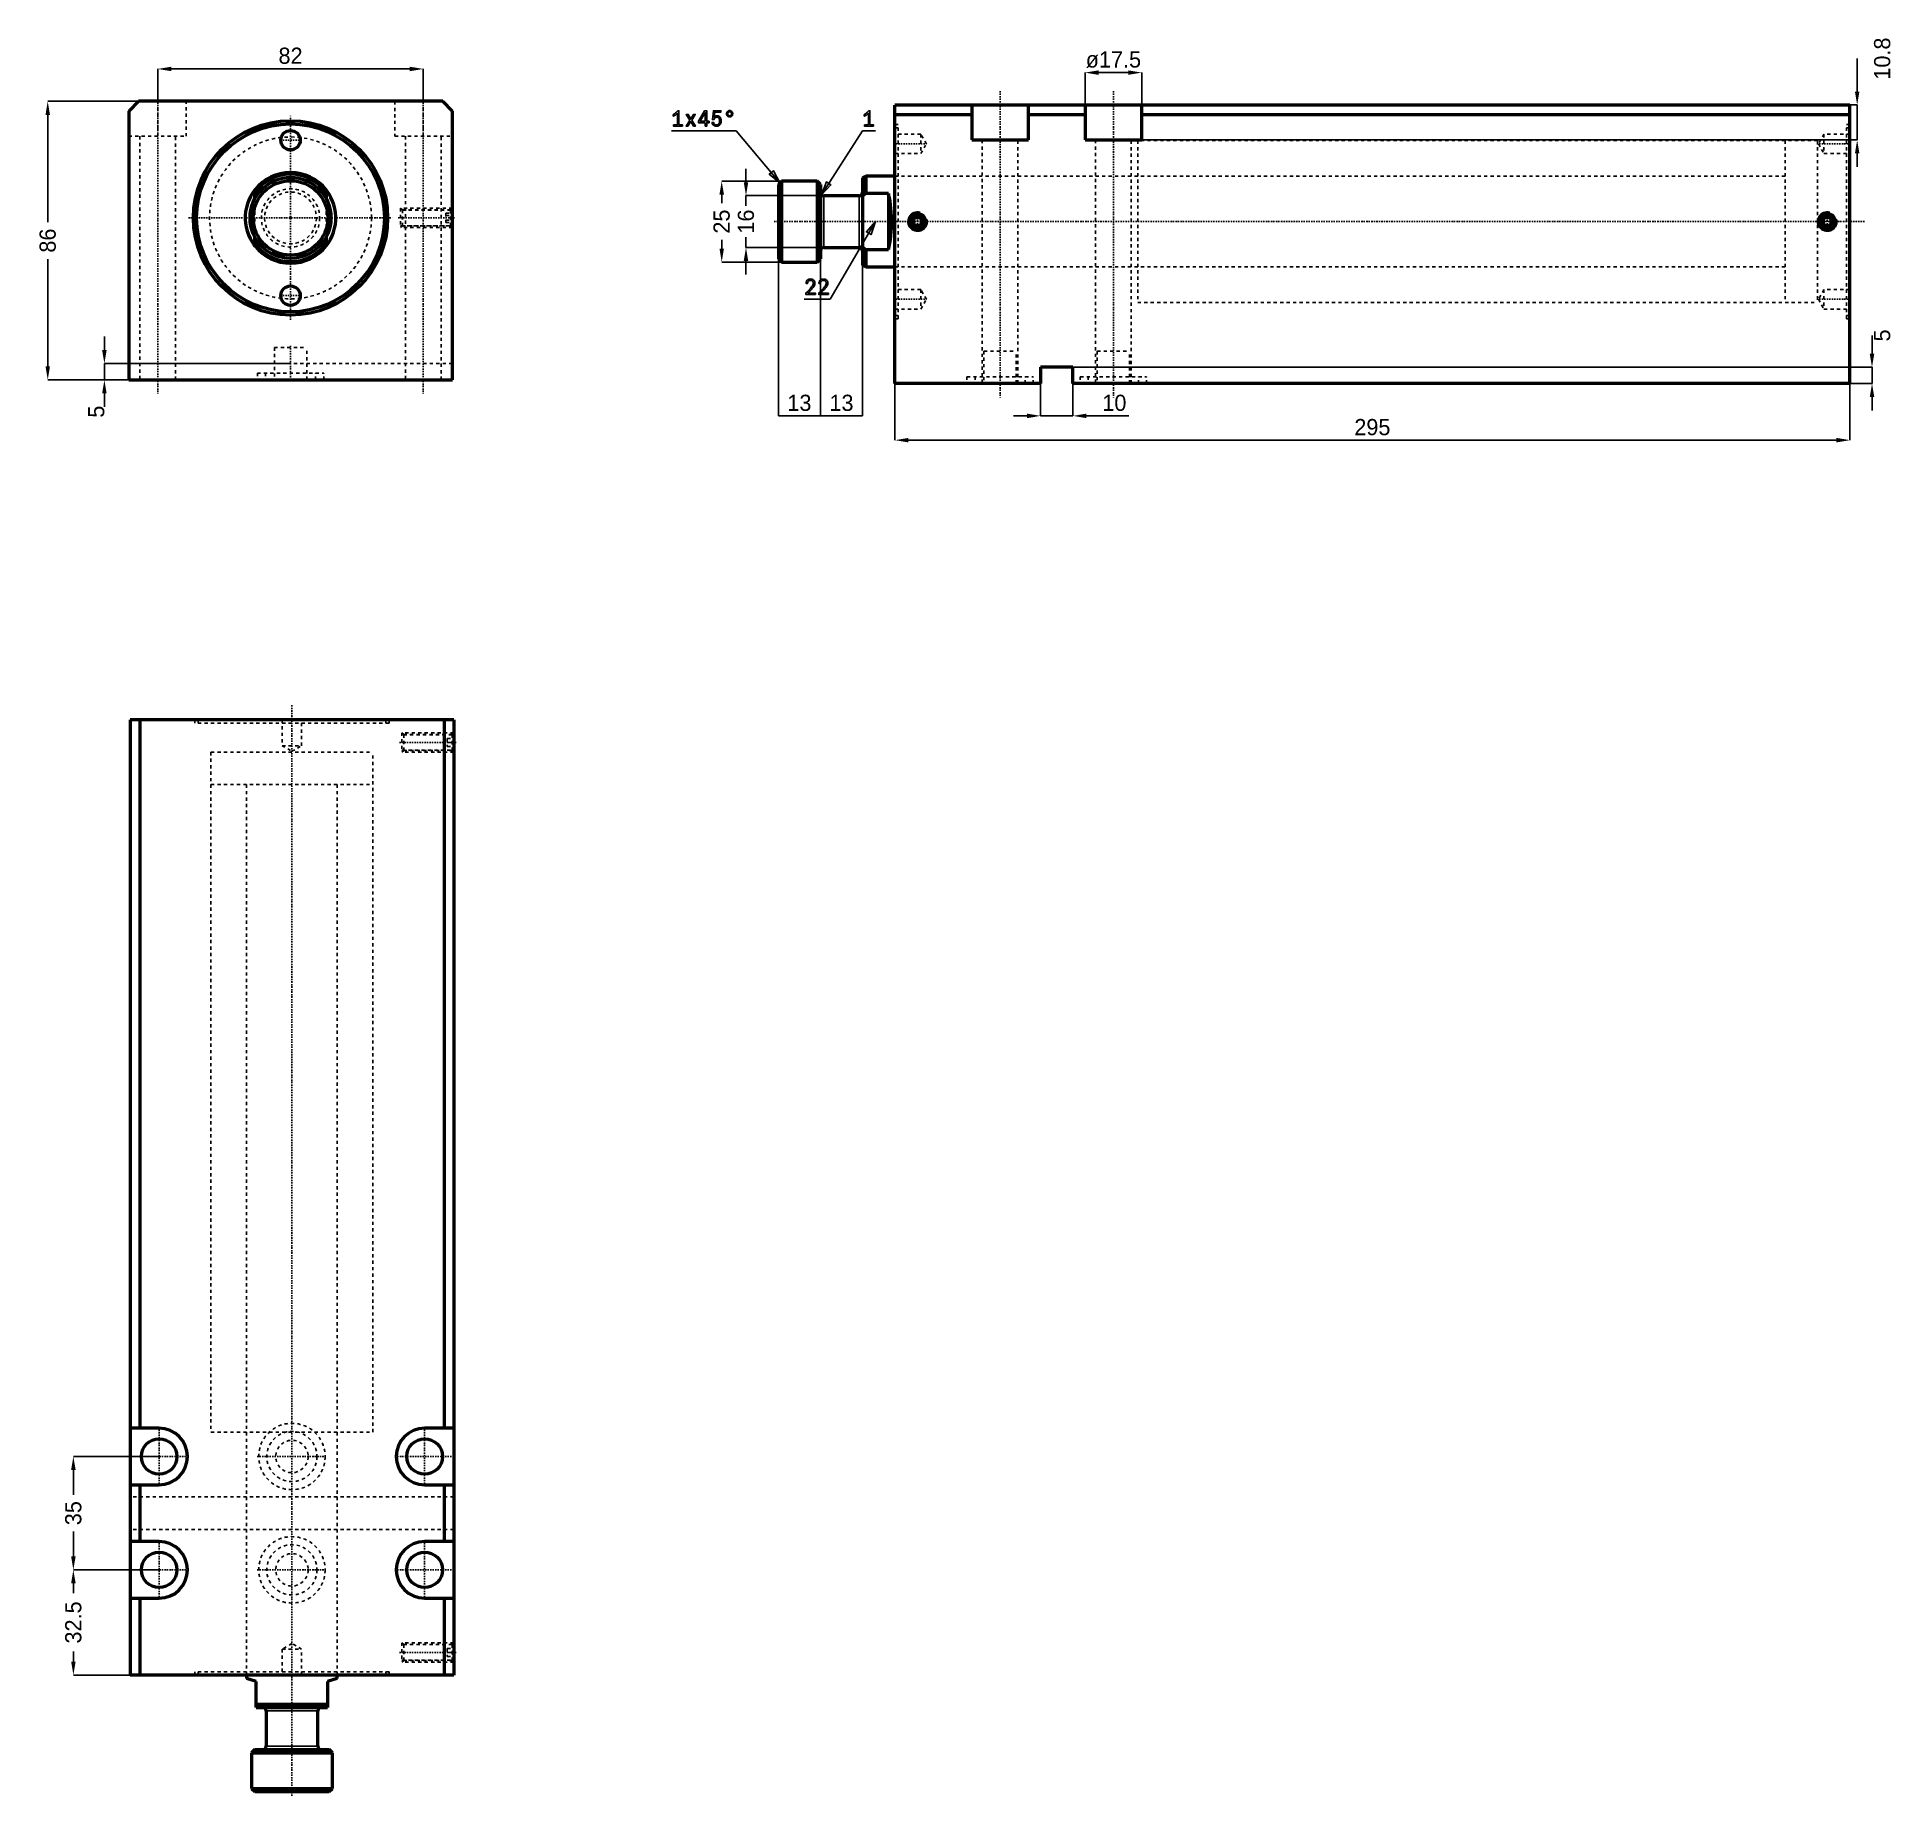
# Model space of a CAD drawing. Header units: millimetres. Extents: x -78 to 495, y -487 to 56.
import ezdxf

# ---------------------------------------------------------------- set-up
doc = ezdxf.new("R2010")
doc.units = ezdxf.units.MM
doc.linetypes.add('Center', pattern=[1.5, 0.45, -0.5, 0.05, -0.5])
doc.linetypes.add('Dashed', pattern=[2, 1, -1])
for name, color, linetype, lineweight in [('2d ConnectionPoints', 7, 'Continuous', 50), ('AM_0', 7, 'Continuous', 50), ('AM_4', 3, 'Continuous', 25), ('AM_5', 3, 'Continuous', 25), ('AM_7', 7, 'Center', 25), ('AM_9', 6, 'Dashed', 25)]:
    doc.layers.add(name, color=color, linetype=linetype, lineweight=lineweight)
doc.dimstyles.new('ISO-25', dxfattribs={"dimtxt": 2.5, "dimasz": 2.5, "dimexe": 1.25, "dimexo": 0.625, "dimtad": 1, "dimtxsty": 'Standard', "dimcen": 2.5, "dimadec": 0, "dimazin": 0, "dimtfac": 1, "dimtmove": 0, "dimatfit": 3, "dimfxl": 0, "dimarcsym": 0})

# ---------------------------------------------------------------- blocks, each defined once
blk = doc.blocks.new('1_JECX_MF_TLA_50_200_0_rod__0_in_JECX_MF_160_TLA_50_200_0__0')
at = {"layer": 'AM_0'}
for p, q in [((-11, 5.94), (-11, 8.66)), ((11, 8.66), (11, 5.94)), ((-11, -8.66), (-11, -5.94)), ((11, -5.94), (11, -8.66))]:
    blk.add_line(p, q, dxfattribs=at)
for points in [[(-11, 8.66), (-11.71, 7.67), (-12.34, 6.62), (-12.87, 5.52), (-13.3, 4.38), (-13.63, 3.2), (-13.86, 2), (-13.98, 0.78), (-13.99, -0.44), (-13.9, -1.65), (-13.7, -2.86), (-13.4, -4.04), (-13, -5.2), (-12.5, -6.31), (-11.9, -7.37), (-11.21, -8.38), (-11, -8.66)], [(11, -8.66), (11.71, -7.67), (12.34, -6.62), (12.87, -5.52), (13.3, -4.38), (13.63, -3.2), (13.86, -2), (13.98, -0.78), (13.99, 0.44), (13.9, 1.65), (13.7, 2.86), (13.4, 4.04), (13, 5.2), (12.5, 6.31), (11.9, 7.37), (11.21, 8.38), (11, 8.66)]]:
    blk.add_lwpolyline(points, dxfattribs=at)
for radius in [12.5, 11.5]:
    blk.add_circle((0, 0), radius, dxfattribs=at)
for radius, start, end in [(14, 38.21321, 141.78679), (13.5, 35.43094, 144.56906), (13.5, 215.43094, 324.56906), (14, 218.21321, 321.78679)]:
    blk.add_arc((0, 0), radius, start, end, dxfattribs=at)
at = {"layer": 'AM_9'}
for p, q in [((-11, 5.94), (-11, -5.94)), ((11, 5.94), (11, -5.94))]:
    blk.add_line(p, q, dxfattribs=at)
for radius in [9, 8]:
    blk.add_circle((0, 0), radius, dxfattribs=at)
blk = doc.blocks.new('2_JECX_MF_EXLA_50_200_0_body__0_in_JECX_MF_160_TLA_50_200_0__0')
at = {"layer": 'AM_0'}
for p, q in [((-47, 36), (-50, 33)), ((47, 36), (-47, 36)), ((50, 33), (47, 36)), ((-50, 33), (-50, -50)), ((50, -50), (50, 33)), ((-50, -50), (50, -50))]:
    blk.add_line(p, q, dxfattribs=at)
for centre, radius in [((0, 0), 30), ((0, 0), 29), ((0, 24), 3), ((0, -24), 3)]:
    blk.add_circle(centre, radius, dxfattribs=at)
at = {"layer": 'AM_5', "linetype": 'Dashed'}
for p, q in [((50, 3), (34, 3)), ((50, -3), (34, -3))]:
    blk.add_line(p, q, dxfattribs=at)
at = {"layer": 'AM_7'}
for p, q in [((-41, 40.3), (-41, -54.3)), ((41, 40.3), (41, -54.3)), ((0, -31.5), (0, 31.5)), ((-3.15, 24), (3.15, 24)), ((-31.5, 0), (31.5, 0)), ((33.2, 0), (50.8, 0)), ((-3.15, -24), (3.15, -24)), ((0, -39.5), (0, -50.5))]:
    blk.add_line(p, q, dxfattribs=at)
at = {"layer": 'AM_9'}
for p, q in [((-41, 25.2), (-41, 36)), ((-32.25, 25.2), (-32.25, 36)), ((32.25, 36), (32.25, 25.2)), ((41, 25.2), (41, 36)), ((-50, 25.2), (-32.25, 25.2)), ((-46.5, 25.2), (-46.5, -50)), ((-35.5, -50), (-35.5, 25.2)), ((32.25, 25.2), (50, 25.2)), ((35.5, 25.2), (35.5, -50)), ((46.5, -50), (46.5, 25.2)), ((34.54, 2.46), (34, 3)), ((34, 3), (34, -3)), ((49.5, 2.4), (34, 2.4)), ((49.46, 2.46), (34.54, 2.46)), ((34.54, 2.46), (34.54, -2.46)), ((48, 1.44), (50, 1.44)), ((48, 1.44), (48, -1.44)), ((48, 0.72), (50, 0.72)), ((50, 3), (49.46, 2.46)), ((49.46, 2.46), (49.46, -2.46)), ((50, 1.9), (49.5, 2.4)), ((49.5, 2.4), (49.5, -2.4)), ((34, -2.4), (49.5, -2.4)), ((34, -3), (34.54, -2.46)), ((34.54, -2.46), (49.46, -2.46)), ((48, -0.72), (50, -0.72)), ((48, -1.44), (50, -1.44)), ((49.46, -2.46), (50, -3)), ((49.5, -2.4), (50, -1.9)), ((-5, -40), (5, -40)), ((-5, -40), (-5, -50)), ((5, -50), (5, -40)), ((50, -45), (-50, -45)), ((-10.25, -47.9), (10.25, -47.9)), ((-10.25, -47.9), (-10.25, -50)), ((-7.75, -47.9), (-7.75, -50)), ((7.75, -50), (7.75, -47.9)), ((10.25, -50), (10.25, -47.9))]:
    blk.add_line(p, q, dxfattribs=at)
blk.add_circle((0, 0), 25, dxfattribs=at)
blk = doc.blocks.new('*D3')
at = {"layer": 'AM_5', "color": 0, "lineweight": -2}
for p, q in [((-41, 36), (-41, 46)), ((-36.83, 46), (36.83, 46)), ((41, 36), (41, 46))]:
    blk.add_line(p, q, dxfattribs=at)
at = {"layer": 'AM_5', "color": 0}
for points in [[(-36.83, 46.69), (-36.83, 45.31), (-41, 46)], [(36.83, 45.31), (36.83, 46.69), (41, 46)]]:
    blk.add_solid(points, dxfattribs=at)
at = {"layer": 'Defpoints', "color": 0}
for p in [(41, 46), (-41, 36), (41, 36)]:
    blk.add_point(p, dxfattribs=at)
at = {"layer": 'AM_5', "color": 0, "insert": (0, 50.05), "char_height": 5, "attachment_point": 5}
blk.add_mtext('82', dxfattribs=at)
blk = doc.blocks.new('*D4')
at = {"layer": 'AM_5', "color": 0, "lineweight": -2}
for p, q in [((-47, 36), (-75, 36)), ((-75, 31.83), (-75, -1.28)), ((-75, -45.83), (-75, -12.72)), ((-50, -50), (-75, -50))]:
    blk.add_line(p, q, dxfattribs=at)
at = {"layer": 'AM_5', "color": 0}
for points in [[(-74.31, 31.83), (-75.69, 31.83), (-75, 36)], [(-75.69, -45.83), (-74.31, -45.83), (-75, -50)]]:
    blk.add_solid(points, dxfattribs=at)
at = {"layer": 'Defpoints', "color": 0}
for p in [(-47, 36), (-75, -50), (-50, -50)]:
    blk.add_point(p, dxfattribs=at)
at = {"layer": 'AM_5', "color": 0, "insert": (-75, -7), "char_height": 5, "attachment_point": 5, "rotation": 90}
blk.add_mtext('86', dxfattribs=at)
blk = doc.blocks.new('*D5')
at = {"layer": 'AM_5', "color": 0, "lineweight": -2}
for p, q in [((-57.5, -40.83), (-57.5, -36.67)), ((0, -45), (-57.5, -45)), ((-57.5, -45), (-57.5, -50)), ((-50, -50), (-57.5, -50)), ((-57.5, -54.17), (-57.5, -58.33))]:
    blk.add_line(p, q, dxfattribs=at)
at = {"layer": 'AM_5', "color": 0}
for points in [[(-58.19, -40.83), (-56.81, -40.83), (-57.5, -45)], [(-56.81, -54.17), (-58.19, -54.17), (-57.5, -50)]]:
    blk.add_solid(points, dxfattribs=at)
at = {"layer": 'Defpoints', "color": 0}
for p in [(0, -45), (-57.5, -50), (-50, -50)]:
    blk.add_point(p, dxfattribs=at)
at = {"layer": 'AM_5', "color": 0, "insert": (-60, -59.83), "char_height": 5, "attachment_point": 5, "rotation": 90}
blk.add_mtext('5', dxfattribs=at)
blk = doc.blocks.new('1_JECX_MF_TLA_50_200_0_rod__0_in_JECX_MF_160_TLA_50_200_0__4')
at = {"layer": 'AM_0'}
for p, q in [((-14, 0), (-14, -1.03)), ((14, -1.03), (14, 0)), ((-11, -2), (-14, -1.03)), ((-11, -10), (-11, -2)), ((14, -1.03), (11, -2)), ((11, -2), (11, -10)), ((-11, -9), (11, -9)), ((-11, -10), (11, -10)), ((-8, -11), (-8, -22)), ((8, -22), (8, -11)), ((-11.5, -23), (-12.5, -24)), ((-12.5, -24), (-12.5, -35)), ((-12.5, -24), (12.5, -24)), ((-11.5, -23), (11.5, -23)), ((12.5, -24), (11.5, -23)), ((12.5, -35), (12.5, -24)), ((-12.5, -35), (12.5, -35)), ((-12.5, -35), (-11.5, -36)), ((-11.5, -36), (11.5, -36)), ((11.5, -36), (12.5, -35))]:
    blk.add_line(p, q, dxfattribs=at)
for centre, start, end in [((-9, -11), 0, 90), ((9, -11), 90, 180), ((-9, -22), 270, 360), ((9, -22), 180, 270)]:
    blk.add_arc(centre, 1, start, end, dxfattribs=at)
at = {"layer": 'AM_4'}
for p, q in [((-8, -11), (8, -11)), ((-8, -22), (8, -22))]:
    blk.add_line(p, q, dxfattribs=at)
at = {"layer": 'AM_7'}
blk.add_line((0, -37.3), (0, 299.75), dxfattribs=at)
at = {"layer": 'AM_9'}
for p, q in [((-25, 285), (25, 285)), ((-25, 285), (-25, 275)), ((25, 275), (25, 285)), ((-25, 275), (25, 275)), ((-14, 275), (-14, 0)), ((14, 0), (14, 275))]:
    blk.add_line(p, q, dxfattribs=at)
blk = doc.blocks.new('2_JECX_MF_EXLA_50_200_0_body__0_in_JECX_MF_160_TLA_50_200_0__4')
at = {"layer": 'AM_0'}
for p, q in [((50, 295), (-50, 295)), ((-50, 295), (-50, 0)), ((-47, 295), (-47, 76.25)), ((47, 295), (47, 76.25)), ((50, 295), (50, 0)), ((-41, 76.25), (-50, 76.25)), ((50, 76.25), (41, 76.25)), ((-50, 58.75), (-41, 58.75)), ((-47, 58.75), (-47, 41.25)), ((41, 58.75), (50, 58.75)), ((47, 58.75), (47, 41.25)), ((-41, 41.25), (-50, 41.25)), ((50, 41.25), (41, 41.25)), ((-50, 23.75), (-41, 23.75)), ((-47, 23.75), (-47, 0)), ((41, 23.75), (50, 23.75)), ((47, 23.75), (47, 0)), ((50, 0), (-50, 0))]:
    blk.add_line(p, q, dxfattribs=at)
for centre in [(-41, 67.5), (41, 67.5), (-41, 32.5), (41, 32.5)]:
    blk.add_circle(centre, 5.5, dxfattribs=at)
for centre, start, end in [((-41, 67.5), 270, 90), ((41, 67.5), 90, 270), ((-41, 32.5), 270, 90), ((41, 32.5), 90, 270)]:
    blk.add_arc(centre, 8.75, start, end, dxfattribs=at)
at = {"layer": 'AM_5', "linetype": 'Dashed'}
for p, q in [((50, 291), (34, 291)), ((50, 285), (34, 285)), ((50, 10), (34, 10)), ((50, 4), (34, 4))]:
    blk.add_line(p, q, dxfattribs=at)
at = {"layer": 'AM_7'}
for p, q in [((33.2, 288), (50.8, 288)), ((-41, 58.3125), (-41, 76.6875)), ((41, 58.3125), (41, 76.6875)), ((-50.1875, 67.5), (-31.8125, 67.5)), ((-10.7625, 67.5), (10.7625, 67.5)), ((31.8125, 67.5), (50.1875, 67.5)), ((-41, 23.3125), (-41, 41.6875)), ((41, 23.3125), (41, 41.6875)), ((-50.1875, 32.5), (-31.8125, 32.5)), ((-10.7625, 32.5), (10.7625, 32.5)), ((31.8125, 32.5), (50.1875, 32.5)), ((33.2, 7), (50.8, 7))]:
    blk.add_line(p, q, dxfattribs=at)
at = {"layer": 'AM_9'}
for p, q in [((-30, 295), (-30, 294)), ((30, 294), (-30, 294)), ((-29, 295), (-29, 294)), ((-3, 295), (-3, 287)), ((3, 287), (3, 295)), ((29, 294), (29, 295)), ((30, 294), (30, 295)), ((-3, 287), (0, 285.2679)), ((-3, 287), (3, 287)), ((0, 285.2679), (3, 287)), ((34, 291), (34, 285)), ((34.5415, 290.4585), (34, 291)), ((49.5, 290.4), (34, 290.4)), ((49.4585, 290.4585), (34.5415, 290.4585)), ((34.5415, 290.4585), (34.5415, 285.5415)), ((48, 289.25), (50, 289.25)), ((48, 289.25), (48, 286.75)), ((48, 288), (50, 288)), ((48, 286.75), (50, 286.75)), ((50, 291), (49.4585, 290.4585)), ((49.4585, 290.4585), (49.4585, 285.5415)), ((49.5, 290.4), (49.5, 285.6)), ((50, 289.9), (49.5, 290.4)), ((-25, 285), (25, 285)), ((-25, 285), (-25, 75)), ((25, 75), (25, 285)), ((34, 285.6), (49.5, 285.6)), ((34, 285), (34.5415, 285.5415)), ((34.5415, 285.5415), (49.4585, 285.5415)), ((49.4585, 285.5415), (50, 285)), ((49.5, 285.6), (50, 286.1)), ((-25, 75), (25, 75)), ((-14, 75), (-14, 0)), ((14, 0), (14, 75)), ((50, 55), (-50, 55)), ((50, 45), (-50, 45)), ((0, 9.7321), (-3, 8)), ((-3, 8), (-3, 0)), ((-3, 8), (3, 8)), ((3, 8), (0, 9.7321)), ((3, 0), (3, 8)), ((34, 10), (34, 4)), ((34.5415, 9.4585), (34, 10)), ((49.5, 9.4), (34, 9.4)), ((49.4585, 9.4585), (34.5415, 9.4585)), ((34.5415, 9.4585), (34.5415, 4.5415)), ((48, 8.25), (50, 8.25)), ((48, 8.25), (48, 5.75)), ((48, 7), (50, 7)), ((48, 5.75), (50, 5.75)), ((50, 10), (49.4585, 9.4585)), ((49.4585, 9.4585), (49.4585, 4.5415)), ((50, 8.9), (49.5, 9.4)), ((49.5, 9.4), (49.5, 4.6)), ((30, 1), (-30, 1)), ((-30, 1), (-30, 0)), ((-29, 1), (-29, 0)), ((29, 0), (29, 1)), ((30, 0), (30, 1)), ((34, 4.6), (49.5, 4.6)), ((34, 4), (34.5415, 4.5415)), ((34.5415, 4.5415), (49.4585, 4.5415)), ((49.4585, 4.5415), (50, 4)), ((49.5, 4.6), (50, 5.1))]:
    blk.add_line(p, q, dxfattribs=at)
for centre, radius in [((0, 67.5), 10.25), ((0, 67.5), 7.75), ((0, 67.5), 5), ((0, 32.5), 10.25), ((0, 32.5), 7.75), ((0, 32.5), 5)]:
    blk.add_circle(centre, radius, dxfattribs=at)
blk = doc.blocks.new('*D11')
at = {"layer": 'AM_5', "color": 0, "lineweight": -2}
for p, q in [((-40.58, -382.48), (-67.08, -382.48)), ((-67.08, -386.64), (-67.08, -394.31)), ((-67.08, -413.31), (-67.08, -405.64)), ((-40.58, -417.48), (-67.08, -417.48))]:
    blk.add_line(p, q, dxfattribs=at)
at = {"layer": 'AM_5', "color": 0}
for points in [[(-67.77, -386.64), (-66.38, -386.64), (-67.08, -382.48)], [(-67.77, -413.31), (-66.38, -413.31), (-67.08, -417.48)]]:
    blk.add_solid(points, dxfattribs=at)
at = {"layer": 'Defpoints', "color": 0}
for p in [(-67.08, -382.48), (-40.58, -382.48), (-40.58, -417.48)]:
    blk.add_point(p, dxfattribs=at)
at = {"layer": 'AM_5', "color": 0, "insert": (-67.08, -399.98), "char_height": 5, "attachment_point": 5, "rotation": 90}
blk.add_mtext('35', dxfattribs=at)
blk = doc.blocks.new('*D12')
at = {"layer": 'AM_5', "color": 0, "lineweight": -2}
for p, q in [((-40.58, -417.48), (-67.08, -417.48)), ((-67.08, -421.64), (-67.08, -424.73)), ((-67.08, -445.81), (-67.08, -442.73)), ((-49.58, -449.98), (-67.08, -449.98))]:
    blk.add_line(p, q, dxfattribs=at)
at = {"layer": 'AM_5', "color": 0}
for points in [[(-67.77, -421.64), (-66.38, -421.64), (-67.08, -417.48)], [(-67.77, -445.81), (-66.38, -445.81), (-67.08, -449.98)]]:
    blk.add_solid(points, dxfattribs=at)
at = {"layer": 'Defpoints', "color": 0}
for p in [(-40.58, -417.48), (-67.08, -449.98), (-49.58, -449.98)]:
    blk.add_point(p, dxfattribs=at)
at = {"layer": 'AM_5', "color": 0, "insert": (-67.08, -433.73), "char_height": 5, "attachment_point": 5, "rotation": 90}
blk.add_mtext('32.5', dxfattribs=at)
blk = doc.blocks.new('1_JECX_MF_TLA_50_200_0_rod__0_in_JECX_MF_160_TLA_50_200_0__2')
at = {"layer": 'AM_0'}
for p, q in [((-35, 12.5), (-36, 11.5)), ((-36, 11.5), (-36, -11.5)), ((-24, 12.5), (-35, 12.5)), ((-35, 12.5), (-35, -12.5)), ((-23, 11.5), (-24, 12.5)), ((-24, 12.5), (-24, -12.5)), ((-23, 11.5), (-23, -11.5)), ((-9, 14), (-10, 13.5)), ((-10, 13.5), (-10, -13.5)), ((0, 14), (-9, 14)), ((-9, 14), (-9, 8.66)), ((-11, 8), (-22, 8)), ((-9, 8.66), (-10, 7.83)), ((-2, 8.66), (-9, 8.66)), ((-2, 8.66), (-2, -8.66)), ((-22, -8), (-11, -8)), ((-9, -8.66), (-2, -8.66)), ((-9, -8.66), (-9, -14)), ((-36, -11.5), (-35, -12.5)), ((-35, -12.5), (-24, -12.5)), ((-24, -12.5), (-23, -11.5)), ((-10, -13.5), (-9, -14)), ((-9, -14), (0, -14))]:
    blk.add_line(p, q, dxfattribs=at)
for points in [[(-2, -8.66), (-1.77, -7.67), (-1.57, -6.62), (-1.39, -5.52), (-1.25, -4.38), (-1.15, -3.2), (-1.07, -2), (-1.03, -0.78), (-1.03, 0.44), (-1.06, 1.65), (-1.12, 2.86), (-1.22, 4.04), (-1.35, 5.2), (-1.51, 6.31), (-1.71, 7.37), (-1.93, 8.38), (-2, 8.66)], [(-10, -7.83), (-9.96, -7.86), (-9, -8.66)]]:
    blk.add_lwpolyline(points, dxfattribs=at)
for centre, start, end in [((-22, 9), 180, 270), ((-11, 9), 270, 0), ((-22, -9), 90, 180), ((-11, -9), 360, 90)]:
    blk.add_arc(centre, 1, start, end, dxfattribs=at)
at = {"layer": 'AM_4'}
for p, q in [((-22, 8), (-22, -8)), ((-11, 8), (-11, -8))]:
    blk.add_line(p, q, dxfattribs=at)
at = {"layer": 'AM_7'}
blk.add_line((-37.3, 0), (299.75, 0), dxfattribs=at)
at = {"layer": 'AM_9'}
for p, q in [((285, 25), (275, 25)), ((275, 25), (275, -25)), ((285, 25), (285, -25)), ((275, 14), (0, 14)), ((0, -14), (275, -14)), ((275, -25), (285, -25))]:
    blk.add_line(p, q, dxfattribs=at)
blk = doc.blocks.new('2_JECX_MF_EXLA_50_200_0_body__0_in_JECX_MF_160_TLA_50_200_0__2')
at = {"layer": 'AM_0'}
for p, q in [((0, -50), (0, 36)), ((295, 36), (0, 36)), ((23.75, 36), (23.75, 25.2)), ((41.25, 25.2), (41.25, 36)), ((58.75, 36), (58.75, 25.2)), ((76.25, 25.2), (76.25, 36)), ((295, -50), (295, 36)), ((23.75, 33), (0, 33)), ((58.75, 33), (41.25, 33)), ((295, 33), (76.25, 33)), ((23.75, 25.2), (41.25, 25.2)), ((58.75, 25.2), (76.25, 25.2)), ((7, 1.44), (5.75, 0.72)), ((5.75, 0.72), (5.75, -0.72)), ((8.25, 0.72), (7, 1.44)), ((8.25, -0.72), (8.25, 0.72)), ((288, 1.44), (286.75, 0.72)), ((286.75, 0.72), (286.75, -0.72)), ((289.25, 0.72), (288, 1.44)), ((289.25, -0.72), (289.25, 0.72)), ((5.75, -0.72), (7, -1.44)), ((7, -1.44), (8.25, -0.72)), ((286.75, -0.72), (288, -1.44)), ((288, -1.44), (289.25, -0.72)), ((45, -45), (45, -50)), ((55, -45), (45, -45)), ((55, -50), (55, -45)), ((45, -50), (0, -50)), ((295, -50), (55, -50))]:
    blk.add_line(p, q, dxfattribs=at)
for centre, radius in [((7, 0), 2.46), ((7, 0), 2.4), ((7, 0), 1.9), ((288, 0), 2.46), ((288, 0), 2.4), ((288, 0), 1.9)]:
    blk.add_circle(centre, radius, dxfattribs=at)
at = {"layer": 'AM_5'}
for centre in [(7, 0), (288, 0)]:
    blk.add_arc(centre, 3, 75, 15, dxfattribs=at)
at = {"layer": 'AM_7'}
for p, q in [((32.5, 40.3), (32.5, -54.3)), ((67.5, 40.3), (67.5, -54.3)), ((-0.49, 24), (10.22, 24)), ((284.78, 24), (295.49, 24)), ((7, -3.15), (7, 3.15)), ((288, -3.15), (288, 3.15)), ((-0.49, -24), (10.22, -24)), ((284.78, -24), (295.49, -24))]:
    blk.add_line(p, q, dxfattribs=at)
at = {"layer": 'AM_9'}
for p, q in [((1, 30), (0, 30)), ((1, 29), (0, 29)), ((1, -30), (1, 30)), ((294, -30), (294, 30)), ((295, 30), (294, 30)), ((295, 29), (294, 29)), ((8, 27), (0, 27)), ((9.73, 24), (8, 27)), ((8, 27), (8, 21)), ((8, 21), (9.73, 24)), ((27, 25.2), (27, -50)), ((38, -50), (38, 25.2)), ((62, 25.2), (62, -50)), ((73, -50), (73, 25.2)), ((285, 25), (75, 25)), ((75, 25), (75, -25)), ((285, 25), (285, -25)), ((287, 27), (285.27, 24)), ((285.27, 24), (287, 21)), ((295, 27), (287, 27)), ((287, 27), (287, 21)), ((0, 21), (8, 21)), ((287, 21), (295, 21)), ((75, 14), (0, 14)), ((0, -14), (75, -14)), ((8, -21), (0, -21)), ((9.73, -24), (8, -21)), ((8, -21), (8, -27)), ((287, -21), (285.27, -24)), ((295, -21), (287, -21)), ((287, -21), (287, -27)), ((0, -27), (8, -27)), ((8, -27), (9.73, -24)), ((75, -25), (285, -25)), ((285.27, -24), (287, -27)), ((287, -27), (295, -27)), ((0, -29), (1, -29)), ((0, -30), (1, -30)), ((294, -29), (295, -29)), ((294, -30), (295, -30)), ((27.5, -40), (37.5, -40)), ((27.5, -40), (27.5, -50)), ((37.5, -50), (37.5, -40)), ((62.5, -40), (72.5, -40)), ((62.5, -40), (62.5, -50)), ((72.5, -50), (72.5, -40)), ((22.25, -47.9), (42.75, -47.9)), ((22.25, -47.9), (22.25, -50)), ((24.75, -47.9), (24.75, -50)), ((40.25, -50), (40.25, -47.9)), ((42.75, -50), (42.75, -47.9)), ((57.25, -47.9), (77.75, -47.9)), ((57.25, -47.9), (57.25, -50)), ((59.75, -47.9), (59.75, -50)), ((75.25, -50), (75.25, -47.9)), ((77.75, -50), (77.75, -47.9))]:
    blk.add_line(p, q, dxfattribs=at)
blk = doc.blocks.new('*D25')
at = {"layer": 'AM_5', "color": 0, "lineweight": -2}
for p, q in [((245.44, 34.87), (245.44, 44.87)), ((249.61, 44.87), (258.78, 44.87)), ((262.94, 34.87), (262.94, 44.87))]:
    blk.add_line(p, q, dxfattribs=at)
at = {"layer": 'AM_5', "color": 0}
for points in [[(249.61, 45.56), (249.61, 44.17), (245.44, 44.87)], [(258.78, 45.56), (258.78, 44.17), (262.94, 44.87)]]:
    blk.add_solid(points, dxfattribs=at)
at = {"layer": 'Defpoints', "color": 0}
for p in [(262.94, 44.87), (245.44, 34.87), (262.94, 34.87)]:
    blk.add_point(p, dxfattribs=at)
at = {"layer": 'AM_5', "color": 0, "insert": (254.19, 48.87), "char_height": 5, "attachment_point": 5}
blk.add_mtext('ø17.5', dxfattribs=at)
blk = doc.blocks.new('*D26')
at = {"layer": 'AM_5', "color": 0, "lineweight": -2}
for p, q in [((483.94, 39.03), (483.94, 49.2)), ((262.94, 34.87), (483.94, 34.87)), ((483.94, 24.07), (483.94, 34.87)), ((262.94, 24.07), (483.94, 24.07)), ((483.94, 19.9), (483.94, 15.73))]:
    blk.add_line(p, q, dxfattribs=at)
at = {"layer": 'AM_5', "color": 0}
for points in [[(483.25, 39.03), (484.64, 39.03), (483.94, 34.87)], [(483.25, 19.9), (484.64, 19.9), (483.94, 24.07)]]:
    blk.add_solid(points, dxfattribs=at)
at = {"layer": 'Defpoints', "color": 0}
for p in [(262.94, 34.87), (483.94, 34.87), (262.94, 24.07)]:
    blk.add_point(p, dxfattribs=at)
at = {"layer": 'AM_5', "color": 0, "insert": (491.69, 49.2), "char_height": 5, "attachment_point": 5, "rotation": 90}
blk.add_mtext('10.8', dxfattribs=at)
blk = doc.blocks.new('*D27')
at = {"layer": 'AM_5', "color": 0, "lineweight": -2}
for p, q in [((186.69, -51.13), (186.69, -68.63)), ((481.69, -51.13), (481.69, -68.63)), ((190.86, -68.63), (477.53, -68.63))]:
    blk.add_line(p, q, dxfattribs=at)
at = {"layer": 'AM_5', "color": 0}
for points in [[(190.86, -67.94), (190.86, -69.33), (186.69, -68.63)], [(477.53, -67.94), (477.53, -69.33), (481.69, -68.63)]]:
    blk.add_solid(points, dxfattribs=at)
at = {"layer": 'Defpoints', "color": 0}
for p in [(186.69, -51.13), (481.69, -51.13), (481.69, -68.63)]:
    blk.add_point(p, dxfattribs=at)
at = {"layer": 'AM_5', "color": 0, "insert": (334.19, -64.63), "char_height": 5, "attachment_point": 5}
blk.add_mtext('295', dxfattribs=at)
blk = doc.blocks.new('*D28')
at = {"layer": 'AM_5', "color": 0, "lineweight": -2}
for p, q in [((176.69, -10.13), (176.69, -61.13)), ((163.69, -12.63), (163.69, -61.13)), ((163.69, -61.13), (176.69, -61.13))]:
    blk.add_line(p, q, dxfattribs=at)
at = {"layer": 'Defpoints', "color": 0}
for p in [(176.69, -10.13), (163.69, -12.63), (176.69, -61.13)]:
    blk.add_point(p, dxfattribs=at)
at = {"layer": 'AM_5', "color": 0, "insert": (170.19, -57.13), "char_height": 5, "attachment_point": 5}
blk.add_mtext('13', dxfattribs=at)
blk = doc.blocks.new('*D29')
at = {"layer": 'AM_5', "color": 0, "lineweight": -2}
for p, q in [((150.69, -12.63), (150.69, -61.13)), ((163.69, -12.63), (163.69, -61.13)), ((150.69, -61.13), (163.69, -61.13))]:
    blk.add_line(p, q, dxfattribs=at)
at = {"layer": 'Defpoints', "color": 0}
for p in [(150.69, -12.63), (163.69, -12.63), (163.69, -61.13)]:
    blk.add_point(p, dxfattribs=at)
at = {"layer": 'AM_5', "color": 0, "insert": (157.19, -57.13), "char_height": 5, "attachment_point": 5}
blk.add_mtext('13', dxfattribs=at)
blk = doc.blocks.new('*D30')
at = {"layer": 'AM_5', "color": 0, "lineweight": -2}
for p, q in [((151.69, 11.37), (133.19, 11.37)), ((133.19, 7.2), (133.19, 4.53)), ((133.19, -9.47), (133.19, -6.8)), ((151.69, -13.63), (133.19, -13.63))]:
    blk.add_line(p, q, dxfattribs=at)
at = {"layer": 'AM_5', "color": 0}
for points in [[(132.5, 7.2), (133.89, 7.2), (133.19, 11.37)], [(132.5, -9.47), (133.89, -9.47), (133.19, -13.63)]]:
    blk.add_solid(points, dxfattribs=at)
at = {"layer": 'Defpoints', "color": 0}
for p in [(133.19, 11.37), (151.69, 11.37), (151.69, -13.63)]:
    blk.add_point(p, dxfattribs=at)
at = {"layer": 'AM_5', "color": 0, "insert": (133.19, -1.13), "char_height": 5, "attachment_point": 5, "rotation": 90}
blk.add_mtext('25', dxfattribs=at)
blk = doc.blocks.new('*D31')
at = {"layer": 'AM_5', "color": 0, "lineweight": -2}
for p, q in [((140.69, 11.03), (140.69, 15.2)), ((164.69, 6.87), (140.69, 6.87)), ((140.69, 6.87), (140.69, 3.7)), ((140.69, -9.13), (140.69, -5.97)), ((164.69, -9.13), (140.69, -9.13)), ((140.69, -13.3), (140.69, -17.47))]:
    blk.add_line(p, q, dxfattribs=at)
at = {"layer": 'AM_5', "color": 0}
for points in [[(140, 11.03), (141.39, 11.03), (140.69, 6.87)], [(140, -13.3), (141.39, -13.3), (140.69, -9.13)]]:
    blk.add_solid(points, dxfattribs=at)
at = {"layer": 'Defpoints', "color": 0}
for p in [(140.69, 6.87), (164.69, 6.87), (164.69, -9.13)]:
    blk.add_point(p, dxfattribs=at)
at = {"layer": 'AM_5', "color": 0, "insert": (140.69, -1.13), "char_height": 5, "attachment_point": 5, "rotation": 90}
blk.add_mtext('16', dxfattribs=at)
blk = doc.blocks.new('*D32')
at = {"layer": 'AM_5', "color": 0, "lineweight": -2}
for p, q in [((231.69, -46.13), (231.69, -61.13)), ((241.69, -51.13), (241.69, -61.13)), ((227.53, -61.13), (223.36, -61.13)), ((231.69, -61.13), (241.69, -61.13)), ((245.86, -61.13), (258.91, -61.13))]:
    blk.add_line(p, q, dxfattribs=at)
at = {"layer": 'AM_5', "color": 0}
for points in [[(227.53, -60.44), (227.53, -61.83), (231.69, -61.13)], [(245.86, -60.44), (245.86, -61.83), (241.69, -61.13)]]:
    blk.add_solid(points, dxfattribs=at)
at = {"layer": 'Defpoints', "color": 0}
for p in [(231.69, -46.13), (241.69, -51.13), (241.69, -61.13)]:
    blk.add_point(p, dxfattribs=at)
at = {"layer": 'AM_5', "color": 0, "insert": (254.49, -57.13), "char_height": 5, "attachment_point": 5}
blk.add_mtext('10', dxfattribs=at)
blk = doc.blocks.new('*D33')
at = {"layer": 'AM_5', "color": 0, "lineweight": -2}
for p, q in [((488.53, -41.97), (488.53, -36.3)), ((231.69, -46.13), (488.53, -46.13)), ((241.69, -51.13), (488.53, -51.13)), ((488.53, -51.13), (488.53, -46.13)), ((488.53, -55.3), (488.53, -59.47))]:
    blk.add_line(p, q, dxfattribs=at)
at = {"layer": 'AM_5', "color": 0}
for points in [[(487.83, -41.97), (489.22, -41.97), (488.53, -46.13)], [(487.83, -55.3), (489.22, -55.3), (488.53, -51.13)]]:
    blk.add_solid(points, dxfattribs=at)
at = {"layer": 'Defpoints', "color": 0}
for p in [(231.69, -46.13), (241.69, -51.13), (488.53, -51.13)]:
    blk.add_point(p, dxfattribs=at)
at = {"layer": 'AM_5', "color": 0, "insert": (491.69, -36.3), "char_height": 5, "attachment_point": 5, "rotation": 90}
blk.add_mtext('5', dxfattribs=at)

msp = doc.modelspace()

# ---------------------------------------------------------------- linework, layer by layer
at = {"layer": '2d ConnectionPoints'}
for p in [(0, 0), (186.692, -1.134), (0.424, -449.978)]:
    msp.add_point(p, dxfattribs=at)
at = {"layer": 'AM_5'}
for p, q in [((117.692, 26.866), (137.692, 26.866)), ((137.692, 26.866), (151.192, 10.866)), ((176.692, 26.866), (163.985, 7.159)), ((180.692, 26.866), (176.692, 26.866)), ((166.692, -25.134), (180.692, -1.134)), ((158.692, -25.134), (166.692, -25.134))]:
    msp.add_line(p, q, dxfattribs=at)
for points in [[(118.3, 28.782), (119.496, 28.782), (119.496, 32.299), (119.496, 32.299), (119.432, 32.234), (119.323, 32.133), (119.323, 32.133), (119.2, 32.027), (119.109, 31.954), (119.109, 31.954), (119.016, 31.882), (118.874, 31.779), (118.874, 31.779), (118.731, 31.683), (118.635, 31.623), (118.635, 31.623), (118.542, 31.568), (118.412, 31.502), (118.412, 31.502), (118.294, 31.455), (118.222, 31.434), (118.222, 31.928), (118.222, 31.928), (118.311, 31.97), (118.451, 32.05), (118.451, 32.05), (118.599, 32.151), (118.702, 32.229), (118.702, 32.229), (118.805, 32.312), (118.956, 32.442), (118.956, 32.442), (119.1, 32.577), (119.194, 32.669), (119.194, 32.669), (119.283, 32.76), (119.401, 32.888), (119.401, 32.888), (119.503, 33.006), (119.561, 33.079), (119.977, 33.079), (119.977, 28.782), (121.063, 28.782), (121.063, 28.366), (118.3, 28.366), (118.3, 28.782)], [(123.363, 30.15), (122.264, 31.941), (122.833, 31.941), (123.652, 30.586), (124.513, 31.941), (125.03, 31.941), (123.945, 30.193), (125.082, 28.366), (124.507, 28.366), (123.642, 29.77), (122.729, 28.366), (122.203, 28.366), (123.363, 30.15)], [(128.117, 29.406), (126.011, 29.406), (126.011, 29.829), (127.928, 33.079), (128.572, 33.079), (128.572, 29.845), (129.274, 29.845), (129.274, 29.406), (128.572, 29.406), (128.572, 28.366), (128.117, 28.366), (128.117, 29.406)], [(128.123, 29.845), (128.123, 32.533), (126.57, 29.845), (128.123, 29.845)], [(131.574, 28.308), (131.574, 28.308), (131.428, 28.313), (131.218, 28.339), (131.218, 28.339), (131.022, 28.388), (130.898, 28.433), (130.898, 28.433), (130.782, 28.488), (130.626, 28.592), (130.626, 28.592), (130.493, 28.721), (130.416, 28.821), (130.416, 28.821), (130.351, 28.932), (130.28, 29.118), (130.28, 29.118), (130.242, 29.33), (130.235, 29.484), (130.742, 29.484), (130.742, 29.484), (130.752, 29.338), (130.801, 29.148), (130.801, 29.148), (130.893, 28.991), (130.978, 28.906), (130.978, 28.906), (131.078, 28.835), (131.25, 28.759), (131.25, 28.759), (131.447, 28.718), (131.594, 28.711), (131.594, 28.711), (131.719, 28.717), (131.891, 28.754), (131.891, 28.754), (132.043, 28.821), (132.133, 28.883), (132.133, 28.883), (132.214, 28.956), (132.319, 29.082), (132.319, 29.082), (132.404, 29.227), (132.448, 29.335), (132.448, 29.335), (132.485, 29.448), (132.524, 29.627), (132.524, 29.627), (132.545, 29.815), (132.549, 29.946), (132.549, 29.946), (132.545, 30.065), (132.525, 30.238), (132.525, 30.238), (132.487, 30.405), (132.452, 30.513), (132.452, 30.513), (132.409, 30.615), (132.329, 30.752), (132.329, 30.752), (132.231, 30.871), (132.156, 30.94), (132.156, 30.94), (132.073, 30.999), (131.934, 31.062), (131.934, 31.062), (131.778, 31.096), (131.665, 31.103), (131.665, 31.103), (131.545, 31.095), (131.374, 31.053), (131.374, 31.053), (131.217, 30.976), (131.119, 30.904), (131.119, 30.904), (131.031, 30.819), (130.921, 30.67), (130.921, 30.67), (130.839, 30.494), (130.801, 30.362), (130.307, 30.362), (130.645, 33.092), (132.939, 33.092), (132.939, 32.669), (131.106, 32.669), (130.898, 31.106), (130.898, 31.106), (130.967, 31.19), (131.075, 31.3), (131.075, 31.3), (131.187, 31.39), (131.265, 31.439), (131.265, 31.439), (131.348, 31.479), (131.481, 31.523), (131.481, 31.523), (131.626, 31.547), (131.73, 31.551), (131.73, 31.551), (131.89, 31.542), (132.112, 31.497), (132.112, 31.497), (132.315, 31.414), (132.439, 31.337), (132.439, 31.337), (132.553, 31.245), (132.702, 31.083), (132.702, 31.083), (132.826, 30.895), (132.894, 30.753), (132.894, 30.753), (132.95, 30.602), (133.011, 30.364), (133.011, 30.364), (133.043, 30.11), (133.05, 29.933), (133.05, 29.933), (133.042, 29.746), (133.003, 29.482), (133.003, 29.482), (132.931, 29.238), (132.864, 29.086), (132.864, 29.086), (132.784, 28.945), (132.642, 28.758), (132.642, 28.758), (132.472, 28.601), (132.344, 28.512), (132.344, 28.512), (132.207, 28.439), (131.985, 28.359), (131.985, 28.359), (131.744, 28.316), (131.574, 28.308)], [(135.649, 31.161), (135.649, 31.161), (135.547, 31.166), (135.399, 31.195), (135.399, 31.195), (135.258, 31.247), (135.168, 31.296), (135.168, 31.296), (135.083, 31.354), (134.97, 31.455), (134.97, 31.455), (134.873, 31.573), (134.817, 31.662), (134.817, 31.662), (134.77, 31.755), (134.719, 31.902), (134.719, 31.902), (134.692, 32.056), (134.687, 32.162), (134.687, 32.162), (134.692, 32.268), (134.719, 32.422), (134.719, 32.422), (134.77, 32.569), (134.817, 32.663), (134.817, 32.663), (134.873, 32.751), (134.97, 32.869), (134.97, 32.869), (135.083, 32.97), (135.168, 33.028), (135.168, 33.028), (135.258, 33.077), (135.399, 33.129), (135.399, 33.129), (135.547, 33.158), (135.649, 33.163), (135.649, 33.163), (135.751, 33.158), (135.899, 33.129), (135.899, 33.129), (136.039, 33.077), (136.128, 33.028), (136.128, 33.028), (136.212, 32.97), (136.325, 32.87), (136.325, 32.87), (136.421, 32.752), (136.476, 32.664), (136.476, 32.664), (136.522, 32.571), (136.572, 32.424), (136.572, 32.424), (136.599, 32.27), (136.604, 32.162), (136.604, 32.162), (136.599, 32.055), (136.572, 31.9), (136.572, 31.9), (136.522, 31.753), (136.476, 31.66), (136.476, 31.66), (136.421, 31.572), (136.325, 31.454), (136.325, 31.454), (136.212, 31.354), (136.128, 31.296), (136.128, 31.296), (136.039, 31.247), (135.899, 31.195), (135.899, 31.195), (135.751, 31.166), (135.649, 31.161)], [(135.649, 31.558), (135.649, 31.558), (135.71, 31.561), (135.799, 31.578), (135.799, 31.578), (135.884, 31.61), (135.938, 31.639), (135.938, 31.639), (135.989, 31.674), (136.058, 31.735), (136.058, 31.735), (136.116, 31.806), (136.149, 31.86), (136.149, 31.86), (136.178, 31.917), (136.208, 32.005), (136.208, 32.005), (136.224, 32.098), (136.227, 32.162), (136.227, 32.162), (136.224, 32.226), (136.208, 32.319), (136.208, 32.319), (136.178, 32.408), (136.149, 32.464), (136.149, 32.464), (136.116, 32.518), (136.058, 32.589), (136.058, 32.589), (135.989, 32.65), (135.938, 32.685), (135.938, 32.685), (135.884, 32.715), (135.799, 32.746), (135.799, 32.746), (135.71, 32.763), (135.649, 32.767), (135.649, 32.767), (135.587, 32.763), (135.498, 32.746), (135.498, 32.746), (135.413, 32.715), (135.358, 32.685), (135.358, 32.685), (135.306, 32.65), (135.237, 32.589), (135.237, 32.589), (135.178, 32.518), (135.144, 32.464), (135.144, 32.464), (135.115, 32.408), (135.084, 32.319), (135.084, 32.319), (135.067, 32.226), (135.064, 32.162), (135.064, 32.162), (135.067, 32.098), (135.084, 32.005), (135.084, 32.005), (135.115, 31.917), (135.144, 31.86), (135.144, 31.86), (135.178, 31.806), (135.237, 31.735), (135.237, 31.735), (135.306, 31.674), (135.358, 31.639), (135.358, 31.639), (135.413, 31.61), (135.498, 31.578), (135.498, 31.578), (135.587, 31.561), (135.649, 31.558)], [(177.3, 28.782), (178.496, 28.782), (178.496, 32.299), (178.496, 32.299), (178.432, 32.234), (178.323, 32.133), (178.323, 32.133), (178.2, 32.027), (178.109, 31.954), (178.109, 31.954), (178.016, 31.882), (177.874, 31.779), (177.874, 31.779), (177.731, 31.683), (177.635, 31.623), (177.635, 31.623), (177.542, 31.568), (177.412, 31.502), (177.412, 31.502), (177.294, 31.455), (177.222, 31.434), (177.222, 31.928), (177.222, 31.928), (177.311, 31.97), (177.451, 32.05), (177.451, 32.05), (177.599, 32.151), (177.702, 32.229), (177.702, 32.229), (177.805, 32.312), (177.956, 32.442), (177.956, 32.442), (178.1, 32.577), (178.194, 32.669), (178.194, 32.669), (178.283, 32.76), (178.401, 32.888), (178.401, 32.888), (178.503, 33.006), (178.561, 33.079), (178.977, 33.079), (178.977, 28.782), (180.063, 28.782), (180.063, 28.366), (177.3, 28.366), (177.3, 28.782)], [(151.192, 10.866), (147.869, 13.513), (149.142, 14.588), (151.192, 10.866)], [(163.985, 7.159), (165.543, 11.112), (166.944, 10.209), (163.985, 7.159)], [(180.692, -1.134), (179.313, -5.153), (177.873, -4.313), (180.692, -1.134)], [(159.339, -23.023), (159.339, -23.023), (159.553, -22.827), (159.858, -22.542), (159.858, -22.542), (160.144, -22.265), (160.324, -22.085), (160.324, -22.085), (160.496, -21.904), (160.743, -21.62), (160.743, -21.62), (160.976, -21.32), (161.123, -21.112), (161.123, -21.112), (161.253, -20.904), (161.394, -20.608), (161.394, -20.608), (161.47, -20.331), (161.484, -20.156), (161.484, -20.156), (161.48, -20.059), (161.457, -19.92), (161.457, -19.92), (161.414, -19.791), (161.374, -19.711), (161.374, -19.711), (161.326, -19.637), (161.243, -19.538), (161.243, -19.538), (161.144, -19.455), (161.07, -19.409), (161.07, -19.409), (160.991, -19.37), (160.865, -19.328), (160.865, -19.328), (160.73, -19.306), (160.636, -19.302), (160.636, -19.302), (160.532, -19.306), (160.384, -19.329), (160.384, -19.329), (160.247, -19.372), (160.161, -19.412), (160.161, -19.412), (160.082, -19.46), (159.976, -19.547), (159.976, -19.547), (159.887, -19.652), (159.836, -19.732), (159.836, -19.732), (159.794, -19.819), (159.749, -19.961), (159.749, -19.961), (159.724, -20.117), (159.719, -20.228), (159.232, -20.228), (159.232, -20.228), (159.24, -20.061), (159.279, -19.829), (159.279, -19.829), (159.353, -19.618), (159.42, -19.49), (159.42, -19.49), (159.501, -19.373), (159.642, -19.219), (159.642, -19.219), (159.806, -19.092), (159.929, -19.022), (159.929, -19.022), (160.06, -18.965), (160.266, -18.903), (160.266, -18.903), (160.484, -18.869), (160.636, -18.863), (160.636, -18.863), (160.778, -18.869), (160.985, -18.9), (160.985, -18.9), (161.182, -18.959), (161.309, -19.012), (161.309, -19.012), (161.429, -19.078), (161.589, -19.197), (161.589, -19.197), (161.728, -19.341), (161.808, -19.451), (161.808, -19.451), (161.875, -19.571), (161.948, -19.766), (161.948, -19.766), (161.987, -19.981), (161.994, -20.134), (161.994, -20.134), (161.983, -20.307), (161.925, -20.573), (161.925, -20.573), (161.818, -20.847), (161.718, -21.034), (161.718, -21.034), (161.604, -21.22), (161.419, -21.489), (161.419, -21.489), (161.217, -21.745), (161.073, -21.91), (161.073, -21.91), (160.918, -22.077), (160.658, -22.348), (160.658, -22.348), (160.365, -22.644), (160.152, -22.854), (159.807, -23.192), (162.134, -23.195), (162.134, -23.634), (159.167, -23.634), (159.167, -23.179), (159.339, -23.023)], [(163.339, -23.023), (163.339, -23.023), (163.553, -22.827), (163.858, -22.542), (163.858, -22.542), (164.144, -22.265), (164.324, -22.085), (164.324, -22.085), (164.496, -21.904), (164.743, -21.62), (164.743, -21.62), (164.976, -21.32), (165.123, -21.112), (165.123, -21.112), (165.253, -20.904), (165.394, -20.608), (165.394, -20.608), (165.47, -20.331), (165.484, -20.156), (165.484, -20.156), (165.48, -20.059), (165.457, -19.92), (165.457, -19.92), (165.414, -19.791), (165.374, -19.711), (165.374, -19.711), (165.326, -19.637), (165.243, -19.538), (165.243, -19.538), (165.144, -19.455), (165.07, -19.409), (165.07, -19.409), (164.991, -19.37), (164.865, -19.328), (164.865, -19.328), (164.73, -19.306), (164.636, -19.302), (164.636, -19.302), (164.532, -19.306), (164.384, -19.329), (164.384, -19.329), (164.247, -19.372), (164.161, -19.412), (164.161, -19.412), (164.082, -19.46), (163.976, -19.547), (163.976, -19.547), (163.887, -19.652), (163.836, -19.732), (163.836, -19.732), (163.794, -19.819), (163.749, -19.961), (163.749, -19.961), (163.724, -20.117), (163.719, -20.228), (163.232, -20.228), (163.232, -20.228), (163.24, -20.061), (163.279, -19.829), (163.279, -19.829), (163.353, -19.618), (163.42, -19.49), (163.42, -19.49), (163.501, -19.373), (163.642, -19.219), (163.642, -19.219), (163.806, -19.092), (163.929, -19.022), (163.929, -19.022), (164.06, -18.965), (164.266, -18.903), (164.266, -18.903), (164.484, -18.869), (164.636, -18.863), (164.636, -18.863), (164.778, -18.869), (164.985, -18.9), (164.985, -18.9), (165.182, -18.959), (165.309, -19.012), (165.309, -19.012), (165.429, -19.078), (165.589, -19.197), (165.589, -19.197), (165.728, -19.341), (165.808, -19.451), (165.808, -19.451), (165.875, -19.571), (165.948, -19.766), (165.948, -19.766), (165.987, -19.981), (165.994, -20.134), (165.994, -20.134), (165.983, -20.307), (165.925, -20.573), (165.925, -20.573), (165.818, -20.847), (165.718, -21.034), (165.718, -21.034), (165.604, -21.22), (165.419, -21.489), (165.419, -21.489), (165.217, -21.745), (165.073, -21.91), (165.073, -21.91), (164.918, -22.077), (164.658, -22.348), (164.658, -22.348), (164.365, -22.644), (164.152, -22.854), (163.807, -23.192), (166.134, -23.195), (166.134, -23.634), (163.167, -23.634), (163.167, -23.179), (163.339, -23.023)]]:
    msp.add_lwpolyline(points, dxfattribs=at)

# ---------------------------------------------------------------- block references
for name, p in [('2_JECX_MF_EXLA_50_200_0_body__0_in_JECX_MF_160_TLA_50_200_0__0', (0, 0)), ('2_JECX_MF_EXLA_50_200_0_body__0_in_JECX_MF_160_TLA_50_200_0__2', (186.692, -1.134)), ('1_JECX_MF_TLA_50_200_0_rod__0_in_JECX_MF_160_TLA_50_200_0__2', (186.692, -1.134)), ('1_JECX_MF_TLA_50_200_0_rod__0_in_JECX_MF_160_TLA_50_200_0__0', (0, 0)), ('1_JECX_MF_TLA_50_200_0_rod__0_in_JECX_MF_160_TLA_50_200_0__4', (0.424, -449.978)), ('2_JECX_MF_EXLA_50_200_0_body__0_in_JECX_MF_160_TLA_50_200_0__4', (0.424, -449.978))]:
    msp.add_blockref(name, p)

# ---------------------------------------------------------------- dimensions: what is measured, and where the dimension line sits
for base, p1, p2, text, override, picture, middle in [((41, 46), (-41, 36), (41, 36), '82', {"dimtxt": 5, "dimasz": 4.166667, "dimexe": 0, "dimexo": 0, "dimgap": 1.5}, '*D3', (0, 46)), ((262.942, 44.866), (245.442, 34.866), (262.942, 34.866), 'ø17.5', {"dimtxt": 5, "dimasz": 4.166667, "dimexe": 0, "dimexo": 0, "dimgap": 1.5}, '*D25', (254.192, 44.866)), ((176.692, -61.134), (163.692, -12.634), (176.692, -10.134), '13', {"dimtxt": 5, "dimasz": 0, "dimexe": 0, "dimexo": 0, "dimgap": 1.5}, '*D28', (170.192, -61.134)), ((163.692, -61.134), (150.692, -12.634), (163.692, -12.634), '13', {"dimtxt": 5, "dimasz": 0, "dimexe": 0, "dimexo": 0, "dimgap": 1.5}, '*D29', (157.192, -61.134)), ((481.692, -68.634), (186.692, -51.134), (481.692, -51.134), '295', {"dimtxt": 5, "dimasz": 4.166667, "dimexe": 0, "dimexo": 0, "dimgap": 1.5}, '*D27', (334.192, -68.634)), ((241.692, -61.134), (231.692, -46.134), (241.692, -51.134), '10', {"dimtxt": 5, "dimasz": 4.166667, "dimexe": 0, "dimexo": 0, "dimgap": 1.5}, '*D32', (254.492, -61.134))]:
    dim = msp.add_linear_dim(base=base, p1=p1, p2=p2, text=text, dimstyle='ISO-25', override=override, dxfattribs=at)
    dim.commit()
    dim.dimension.update_dxf_attribs({"geometry": picture, "text_midpoint": middle, "dimtype": 160})
for base, p1, p2, text, picture, middle in [((483.942, 34.866), (262.942, 24.066), (262.942, 34.866), '10.8', '*D26', (491.692, 49.199)), ((-75, -50), (-47, 36), (-50, -50), '86', '*D4', (-75, -7)), ((140.692, 6.866), (164.692, -9.134), (164.692, 6.866), '16', '*D31', (140.692, -1.134)), ((133.192, 11.366), (151.692, -13.634), (151.692, 11.366), '25', '*D30', (133.192, -1.134)), ((-57.5, -50), (0, -45), (-50, -50), '5', '*D5', (-60, -59.833)), ((488.526, -51.134), (231.692, -46.134), (241.692, -51.134), '5', '*D33', (491.692, -36.301)), ((-67.076, -382.478), (-40.576, -417.478), (-40.576, -382.478), '35', '*D11', (-67.076, -399.978)), ((-67.076, -449.978), (-40.576, -417.478), (-49.576, -449.978), '32.5', '*D12', (-67.076, -433.728))]:
    dim = msp.add_linear_dim(base=base, p1=p1, p2=p2, angle=90, text=text, dimstyle='ISO-25', override={"dimtxt": 5, "dimasz": 4.166667, "dimexe": 0, "dimexo": 0, "dimgap": 1.5}, dxfattribs=at)
    dim.commit()
    dim.dimension.update_dxf_attribs({"geometry": picture, "text_midpoint": middle, "dimtype": 160, "text_rotation": 90})

doc.saveas('drawing.dxf')
